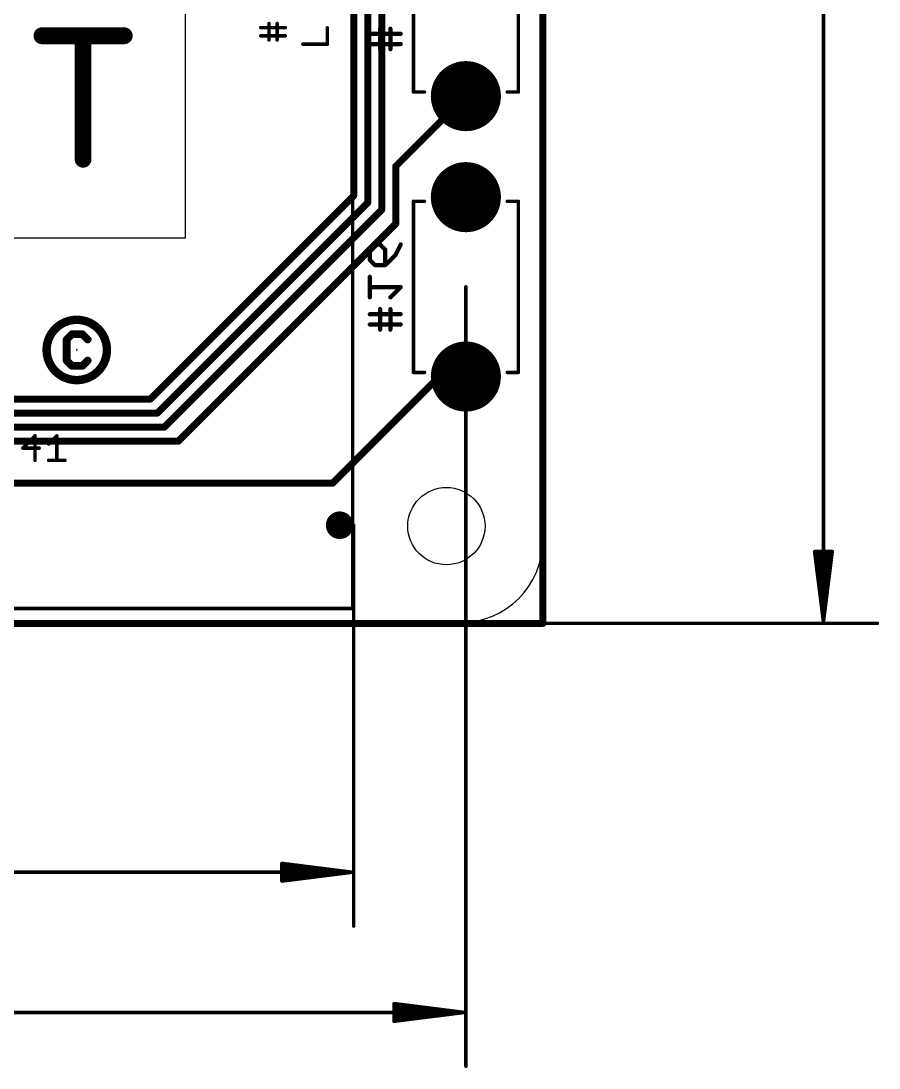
# Model space of a CAD drawing. Extents: x -7.9 to 68.7, y -16.1 to 75.4.
# Drawn here: x 37.6 to 68.69, y -16.11 to 21.83 of the extents above; entities that cross this region are included whole.
import ezdxf

# ---------------------------------------------------------------- set-up
doc = ezdxf.new("R2010")
doc.units = 0
for name, color, linetype in [('1', 12, 'CONTINUOUS'), ('16', 132, 'CONTINUOUS'), ('17', 110, 'CONTINUOUS'), ('20', 53, 'CONTINUOUS'), ('21', 40, 'CONTINUOUS'), ('22', 6, 'CONTINUOUS'), ('23', 53, 'CONTINUOUS'), ('24', 53, 'CONTINUOUS'), ('47', 253, 'CONTINUOUS')]:
    doc.layers.add(name, color=color, linetype=linetype)

# ---------------------------------------------------------------- blocks, each defined once
blk = doc.blocks.new('ROUNDP')
at = {"const_width": 0.5}
blk.add_lwpolyline([(0, -0.25, 1), (0, 0.25, 1), (0, -0.25)], format="xyb", dxfattribs=at)
blk = doc.blocks.new('PIE')
at = {"const_width": 0.5}
blk.add_lwpolyline([(0, -0.25, 1), (0, 0.25, 1), (0, -0.25)], format="xyb", dxfattribs=at)

msp = doc.modelspace()

# ---------------------------------------------------------------- linework, layer by layer
at = {"layer": '1', "const_width": 0.254}
for points in [[(48.895, 5.08), (52.757, 8.942)], [(52.757, 8.942), (53.721, 8.942)], [(7.747, 5.08), (48.895, 5.08)]]:
    msp.add_lwpolyline(points, dxfattribs=at)
at = {"layer": '1', "const_width": 0.127}
for points in [[(52.757, 9.0055, 1), (52.757, 8.8785)], [(52.8019, 8.8971, 1), (52.7121, 8.9869)], [(53.721, 8.8785, 1), (53.721, 9.0055)], [(48.8501, 5.1249, 1), (48.9399, 5.0351)], [(48.895, 5.0165, 1), (48.895, 5.1435)]]:
    msp.add_lwpolyline(points, format="xyb", dxfattribs=at)
at = {"layer": '16', "const_width": 0.254}
for points in [[(56.515, 0), (56.515, 66.04)], [(49.657, 15.494), (49.657, 45.518)], [(50.165, 15.24), (50.165, 35.866)], [(50.673, 14.986), (50.673, 26.214)], [(51.181, 16.562), (53.721, 19.102)], [(51.181, 14.478), (51.181, 16.562)], [(42.291, 8.128), (49.657, 15.494)], [(42.545, 7.62), (50.165, 15.24)], [(42.799, 7.112), (50.673, 14.986)], [(43.307, 6.604), (51.181, 14.478)], [(9.779, 8.128), (42.291, 8.128)], [(9.525, 7.62), (42.545, 7.62)], [(9.271, 7.112), (42.799, 7.112)], [(8.763, 6.604), (43.307, 6.604)], [(-0.127, 0), (56.515, 0)]]:
    msp.add_lwpolyline(points, dxfattribs=at)
at = {"layer": '16', "const_width": 0.127}
for points in [[(53.7659, 19.0571, 1), (53.6761, 19.1469)], [(51.2445, 16.562, 1), (51.1175, 16.562)], [(51.1361, 16.6069, 1), (51.2259, 16.5171)], [(49.5935, 15.494, 1), (49.7205, 15.494)], [(49.7019, 15.4491, 1), (49.6121, 15.5389)], [(50.1015, 15.24, 1), (50.2285, 15.24)], [(50.2099, 15.1951, 1), (50.1201, 15.2849)], [(50.6095, 14.986, 1), (50.7365, 14.986)], [(50.7179, 14.9411, 1), (50.6281, 15.0309)], [(51.1175, 14.478, 1), (51.2445, 14.478)], [(51.2259, 14.4331, 1), (51.1361, 14.5229)], [(42.2461, 8.1729, 1), (42.3359, 8.0831)], [(42.291, 8.0645, 1), (42.291, 8.1915)], [(42.5001, 7.6649, 1), (42.5899, 7.5751)], [(42.545, 7.5565, 1), (42.545, 7.6835)], [(42.7541, 7.1569, 1), (42.8439, 7.0671)], [(42.799, 7.0485, 1), (42.799, 7.1755)], [(43.2621, 6.6489, 1), (43.3519, 6.5591)], [(43.307, 6.5405, 1), (43.307, 6.6675)], [(56.4515, 0, 1), (56.5785, 0)], [(56.515, -0.0635, 1), (56.515, 0.0635)]]:
    msp.add_lwpolyline(points, format="xyb", dxfattribs=at)
at = {"layer": '20'}
for p, q in [((56.515, 62.024), (56.515, 3.024)), ((43.561, 13.97), (43.561, 23.368)), ((13.589, 13.97), (43.561, 13.97)), ((53.515, 0.024), (3.015, 0.024))]:
    msp.add_line(p, q, dxfattribs=at)
at = {"layer": '20', "const_width": 0.6096}
for points in [[(38.362, 21.289), (41.3448, 21.289)], [(39.8534, 16.8148), (39.8534, 21.289)]]:
    msp.add_lwpolyline(points, dxfattribs=at)
at = {"layer": '20', "const_width": 0.3048}
for points in [[(38.362, 21.4414, 1), (38.362, 21.1366)], [(40.0058, 21.289, 1), (39.701, 21.289)], [(41.3448, 21.1366, 1), (41.3448, 21.4414)], [(39.701, 16.8148, 1), (40.0058, 16.8148)]]:
    msp.add_lwpolyline(points, format="xyb", dxfattribs=at)
at = {"layer": '20'}
msp.add_circle((53.015, 3.524), 1.4, dxfattribs=at)
msp.add_arc((53.515, 3.024), 3, 270, 0, dxfattribs=at)
at = {"layer": '21'}
for points, const_width in [([(46.2907, 21.5841), (47.1805, 21.5841)], 0.127), ([(46.5873, 21.5841), (46.5873, 21.7324)], 0.127), ([(46.5873, 21.1392), (46.5873, 21.5841)], 0.127), ([(46.8839, 21.1392), (46.8839, 21.7324)], 0.127), ([(48.7045, 20.9833), (48.7045, 21.5765)], 0.127), ([(47.1805, 21.2875), (46.2907, 21.2875)], 0.127), ([(47.8147, 20.9833), (48.7045, 20.9833)], 0.127), ([(39.4489, 10.4752), (39.2582, 10.2845)], 0.2794), ([(39.2582, 10.2845), (39.2582, 9.5219)], 0.2794), ([(39.8302, 10.4752), (39.4489, 10.4752)], 0.2794), ([(40.0209, 10.2845), (39.8302, 10.4752)], 0.2794), ([(39.2582, 9.5219), (39.4489, 9.3312)], 0.2794), ([(39.8302, 9.3312), (40.0209, 9.5219)], 0.2794), ([(39.4489, 9.3312), (39.8302, 9.3312)], 0.2794), ([(38.1142, 6.7953), (37.6693, 6.3504)], 0.127), ([(38.1142, 5.9055), (38.1142, 6.7953)], 0.127), ([(38.6048, 6.4987), (38.9014, 6.7953)], 0.127), ([(38.9014, 6.7953), (38.9014, 5.9055)], 0.127), ([(37.6693, 6.3504), (38.2625, 6.3504)], 0.127), ([(38.6048, 5.9055), (39.198, 5.9055)], 0.127)]:
    msp.add_lwpolyline(points, dxfattribs=dict(at, const_width=const_width))
for points, const_width in [([(46.2907, 21.6158, 1), (46.2907, 21.5524)], 0.0635), ([(46.6191, 21.7324, 1), (46.5556, 21.7324)], 0.0635), ([(46.6191, 21.5841, 1), (46.5556, 21.5841)], 0.0635), ([(46.9157, 21.7324, 1), (46.8522, 21.7324)], 0.0635), ([(47.1805, 21.5524, 1), (47.1805, 21.6158)], 0.0635), ([(48.7363, 21.5765, 1), (48.6728, 21.5765)], 0.0635), ([(46.2907, 21.3193, 1), (46.2907, 21.2558)], 0.0635), ([(46.5556, 21.5841, 1), (46.6191, 21.5841)], 0.0635), ([(47.1805, 21.2558, 1), (47.1805, 21.3193)], 0.0635), ([(46.5556, 21.1392, 1), (46.6191, 21.1392)], 0.0635), ([(46.8522, 21.1392, 1), (46.9157, 21.1392)], 0.0635), ([(47.8147, 21.0151, 1), (47.8147, 20.9516)], 0.0635), ([(48.6728, 20.9833, 1), (48.7363, 20.9833)], 0.0635), ([(48.7045, 20.9516, 1), (48.7045, 21.0151)], 0.0635), ([(39.624, 8.8136, 1), (39.624, 10.9984, 1), (39.624, 8.8136)], 0.3048), ([(39.3281, 10.2845, 1), (39.1883, 10.2845)], 0.1397), ([(39.2088, 10.3339, 1), (39.3076, 10.2351)], 0.1397), ([(39.4489, 10.545, 1), (39.4489, 10.4053)], 0.1397), ([(39.4983, 10.4258, 1), (39.3995, 10.5246)], 0.1397), ([(39.8796, 10.5246, 1), (39.7808, 10.4258)], 0.1397), ([(39.8302, 10.4053, 1), (39.8302, 10.545)], 0.1397), ([(39.9715, 10.2351, 1), (40.0702, 10.3339)], 0.1397), ([(39.1883, 9.5219, 1), (39.3281, 9.5219)], 0.1397), ([(39.3076, 9.5713, 1), (39.2088, 9.4725)], 0.1397), ([(40.0702, 9.4725, 1), (39.9715, 9.5713)], 0.1397), ([(39.4489, 9.4011, 1), (39.4489, 9.2614)], 0.1397), ([(39.3995, 9.2818, 1), (39.4983, 9.3806)], 0.1397), ([(39.7808, 9.3806, 1), (39.8796, 9.2818)], 0.1397), ([(39.8302, 9.2614, 1), (39.8302, 9.4011)], 0.1397), ([(38.1459, 6.7953, 1), (38.0824, 6.7953)], 0.0635), ([(38.1366, 6.7728, 1), (38.0917, 6.8177)], 0.0635), ([(38.9331, 6.7953, 1), (38.8696, 6.7953)], 0.0635), ([(38.9238, 6.7728, 1), (38.8789, 6.8177)], 0.0635), ([(38.5824, 6.5211, 1), (38.6273, 6.4762)], 0.0635), ([(37.6693, 6.3821, 1), (37.6693, 6.3186)], 0.0635), ([(37.6468, 6.3728, 1), (37.6917, 6.3279)], 0.0635), ([(38.2625, 6.3186, 1), (38.2625, 6.3821)], 0.0635), ([(38.0824, 5.9055, 1), (38.1459, 5.9055)], 0.0635), ([(38.6048, 5.9372, 1), (38.6048, 5.8738)], 0.0635), ([(38.8696, 5.9055, 1), (38.9331, 5.9055)], 0.0635), ([(39.198, 5.8738, 1), (39.198, 5.9372)], 0.0635)]:
    msp.add_lwpolyline(points, format="xyb", dxfattribs=dict(at, const_width=const_width))
at = {"layer": '22'}
for points, const_width in [([(49.621, 0.54), (49.621, 60.54)], 0.127), ([(51.821, 19.252), (51.821, 25.452)], 0.127), ([(55.621, 19.252), (55.621, 25.452)], 0.127), ([(51.3598, 21.3604), (50.2412, 21.3604)], 0.1524), ([(50.614, 20.8011), (50.614, 21.5468)], 0.1524), ([(50.9869, 21.3604), (50.9869, 21.5468)], 0.1524), ([(50.9869, 20.8011), (50.9869, 21.3604)], 0.1524), ([(50.2412, 20.9875), (51.3598, 20.9875)], 0.1524), ([(52.221, 19.252), (51.821, 19.252)], 0.127), ([(55.221, 19.252), (55.621, 19.252)], 0.127), ([(51.821, 9.092), (51.821, 15.292)], 0.127), ([(51.821, 15.292), (52.221, 15.292)], 0.127), ([(55.621, 15.292), (55.221, 15.292)], 0.127), ([(55.621, 9.092), (55.621, 15.292)], 0.127), ([(50.2412, 13.5392), (50.4276, 13.7256)], 0.1524), ([(50.4276, 13.7256), (50.614, 13.7256)], 0.1524), ([(50.614, 13.7256), (50.8005, 13.5392)], 0.1524), ([(51.3598, 13.7256), (51.1733, 13.3527)], 0.1524), ([(50.2412, 13.1663), (50.2412, 13.5392)], 0.1524), ([(50.8005, 13.5392), (50.8005, 12.9799)], 0.1524), ([(51.1733, 13.3527), (50.8005, 12.9799)], 0.1524), ([(50.4276, 12.9799), (50.2412, 13.1663)], 0.1524), ([(50.8005, 12.9799), (50.4276, 12.9799)], 0.1524), ([(50.2412, 11.8105), (50.2412, 12.5562)], 0.1524), ([(51.3598, 12.1833), (50.2412, 12.1833)], 0.1524), ([(50.9869, 11.8105), (51.3598, 12.1833)], 0.1524), ([(50.614, 10.6411), (50.614, 11.3868)], 0.1524), ([(50.9869, 11.2004), (50.9869, 11.3868)], 0.1524), ([(51.3598, 11.2004), (50.2412, 11.2004)], 0.1524), ([(50.9869, 10.6411), (50.9869, 11.2004)], 0.1524), ([(50.2412, 10.8275), (51.3598, 10.8275)], 0.1524), ([(52.221, 9.092), (51.821, 9.092)], 0.127), ([(55.221, 9.092), (55.621, 9.092)], 0.127), ([(7.021, 0.54), (49.621, 0.54)], 0.127)]:
    msp.add_lwpolyline(points, dxfattribs=dict(at, const_width=const_width))
for points, const_width in [([(50.2412, 21.3985, 1), (50.2412, 21.3223)], 0.0762), ([(50.6521, 21.5468, 1), (50.5759, 21.5468)], 0.0762), ([(51.025, 21.5468, 1), (50.9488, 21.5468)], 0.0762), ([(51.025, 21.3604, 1), (50.9488, 21.3604)], 0.0762), ([(50.9488, 21.3604, 1), (51.025, 21.3604)], 0.0762), ([(51.3598, 21.3223, 1), (51.3598, 21.3985)], 0.0762), ([(50.2412, 21.0256, 1), (50.2412, 20.9494)], 0.0762), ([(51.3598, 20.9494, 1), (51.3598, 21.0256)], 0.0762), ([(50.5759, 20.8011, 1), (50.6521, 20.8011)], 0.0762), ([(50.9488, 20.8011, 1), (51.025, 20.8011)], 0.0762), ([(51.821, 19.2838, 1), (51.821, 19.2203)], 0.0635), ([(51.7893, 19.252, 1), (51.8528, 19.252)], 0.0635), ([(52.221, 19.2203, 1), (52.221, 19.2838)], 0.0635), ([(55.221, 19.2838, 1), (55.221, 19.2203)], 0.0635), ([(55.5892, 19.252, 1), (55.6528, 19.252)], 0.0635), ([(55.621, 19.2203, 1), (55.621, 19.2838)], 0.0635), ([(51.8528, 15.292, 1), (51.7893, 15.292)], 0.0635), ([(51.821, 15.3238, 1), (51.821, 15.2603)], 0.0635), ([(52.221, 15.2603, 1), (52.221, 15.3238)], 0.0635), ([(55.221, 15.3238, 1), (55.221, 15.2603)], 0.0635), ([(55.6528, 15.292, 1), (55.5892, 15.292)], 0.0635), ([(55.621, 15.2603, 1), (55.621, 15.3238)], 0.0635), ([(50.4276, 13.7637, 1), (50.4276, 13.6875)], 0.0762), ([(50.4546, 13.6987, 1), (50.4007, 13.7525)], 0.0762), ([(50.641, 13.7525, 1), (50.5871, 13.6987)], 0.0762), ([(50.614, 13.6875, 1), (50.614, 13.7637)], 0.0762), ([(51.3938, 13.7086, 1), (51.3257, 13.7426)], 0.0762), ([(50.2793, 13.5392, 1), (50.2031, 13.5392)], 0.0762), ([(50.2143, 13.5661, 1), (50.2681, 13.5122)], 0.0762), ([(50.8386, 13.5392, 1), (50.7624, 13.5392)], 0.0762), ([(50.7735, 13.5122, 1), (50.8274, 13.5661)], 0.0762), ([(51.1393, 13.3698, 1), (51.2074, 13.3357)], 0.0762), ([(51.2003, 13.3258, 1), (51.1464, 13.3797)], 0.0762), ([(50.2681, 13.1933, 1), (50.2143, 13.1394)], 0.0762), ([(50.2031, 13.1663, 1), (50.2793, 13.1663)], 0.0762), ([(50.4276, 13.018, 1), (50.4276, 12.9418)], 0.0762), ([(50.4007, 12.953, 1), (50.4546, 13.0068)], 0.0762), ([(50.7735, 13.0068, 1), (50.8274, 12.953)], 0.0762), ([(50.7624, 12.9799, 1), (50.8386, 12.9799)], 0.0762), ([(50.8005, 12.9418, 1), (50.8005, 13.018)], 0.0762), ([(50.2793, 12.5562, 1), (50.2031, 12.5562)], 0.0762), ([(50.2412, 12.2214, 1), (50.2412, 12.1452)], 0.0762), ([(51.3867, 12.1564, 1), (51.3328, 12.2103)], 0.0762), ([(51.3598, 12.1452, 1), (51.3598, 12.2214)], 0.0762), ([(50.2031, 11.8105, 1), (50.2793, 11.8105)], 0.0762), ([(50.96, 11.8374, 1), (51.0138, 11.7836)], 0.0762), ([(50.6521, 11.3868, 1), (50.5759, 11.3868)], 0.0762), ([(51.025, 11.3868, 1), (50.9488, 11.3868)], 0.0762), ([(50.2412, 11.2385, 1), (50.2412, 11.1623)], 0.0762), ([(51.025, 11.2004, 1), (50.9488, 11.2004)], 0.0762), ([(50.9488, 11.2004, 1), (51.025, 11.2004)], 0.0762), ([(51.3598, 11.1623, 1), (51.3598, 11.2385)], 0.0762), ([(50.2412, 10.8656, 1), (50.2412, 10.7894)], 0.0762), ([(50.5759, 10.6411, 1), (50.6521, 10.6411)], 0.0762), ([(50.9488, 10.6411, 1), (51.025, 10.6411)], 0.0762), ([(51.3598, 10.7894, 1), (51.3598, 10.8656)], 0.0762), ([(51.821, 9.1238, 1), (51.821, 9.0602)], 0.0635), ([(51.7893, 9.092, 1), (51.8528, 9.092)], 0.0635), ([(52.221, 9.0602, 1), (52.221, 9.1238)], 0.0635), ([(55.221, 9.1238, 1), (55.221, 9.0602)], 0.0635), ([(55.5892, 9.092, 1), (55.6528, 9.092)], 0.0635), ([(55.621, 9.0602, 1), (55.621, 9.1238)], 0.0635), ([(49.5892, 0.54, 1), (49.6528, 0.54)], 0.0635), ([(49.621, 0.5083, 1), (49.621, 0.5717)], 0.0635)]:
    msp.add_lwpolyline(points, format="xyb", dxfattribs=dict(at, const_width=const_width))
at = {"layer": '23'}
for p in [(39.624, 9.906), (49.149, 3.556)]:
    msp.add_point(p, dxfattribs=at)
at = {"layer": '24'}
msp.add_point((53.721, 12.192), dxfattribs=at)
at = {"layer": '47', "const_width": 0.13}
for points in [[(66.675, 64.959), (66.675, 0.065)], [(53.721, 12.192), (53.721, -16.047)], [(49.657, 3.556), (49.657, -10.967)], [(66.675, 0.065), (66.3558, 2.6)], [(66.3558, 2.6), (66.9942, 2.6)], [(66.675, 0.065), (66.415, 2.6)], [(66.675, 0.065), (66.545, 2.6)], [(66.9942, 2.6), (66.675, 0.065)], [(66.805, 2.6), (66.675, 0.065)], [(66.935, 2.6), (66.675, 0.065)], [(29.972, 0), (68.625, 0)], [(49.592, -9.017), (47.057, -8.6978)], [(47.057, -8.6978), (47.057, -9.3362)], [(49.592, -9.017), (47.057, -8.757)], [(0.065, -9.017), (49.592, -9.017)], [(49.592, -9.017), (47.057, -8.887)], [(47.057, -9.3362), (49.592, -9.017)], [(47.057, -9.147), (49.592, -9.017)], [(47.057, -9.277), (49.592, -9.017)], [(0.065, -14.097), (53.656, -14.097)], [(53.656, -14.097), (51.121, -13.7778)], [(51.121, -13.7778), (51.121, -14.4162)], [(53.656, -14.097), (51.121, -13.837)], [(53.656, -14.097), (51.121, -13.967)], [(51.121, -14.4162), (53.656, -14.097)], [(51.121, -14.227), (53.656, -14.097)], [(51.121, -14.357), (53.656, -14.097)]]:
    msp.add_lwpolyline(points, dxfattribs=at)
at = {"layer": '47', "const_width": 0.065}
for points in [[(53.7535, 12.192, 1), (53.6885, 12.192)], [(49.6895, 3.556, 1), (49.6245, 3.556)], [(66.388, 2.6041, 1), (66.3235, 2.5959)], [(66.3558, 2.6325, 1), (66.3558, 2.5675)], [(66.4473, 2.6033, 1), (66.3827, 2.5967)], [(66.5775, 2.6017, 1), (66.5125, 2.5983)], [(66.8375, 2.5983, 1), (66.7725, 2.6017)], [(66.9673, 2.5967, 1), (66.9027, 2.6033)], [(67.0265, 2.5959, 1), (66.962, 2.6041)], [(66.9942, 2.5675, 1), (66.9942, 2.6325)], [(66.6428, 0.0691, 1), (66.7072, 0.0609)], [(66.6427, 0.0683, 1), (66.7073, 0.0617)], [(66.6425, 0.0633, 1), (66.7075, 0.0667)], [(66.6425, 0.0667, 1), (66.7075, 0.0633)], [(66.6425, 0.065, 1), (66.7075, 0.065)], [(66.6427, 0.0617, 1), (66.7073, 0.0683)], [(66.6428, 0.0609, 1), (66.7072, 0.0691)], [(68.625, -0.0325, 1), (68.625, 0.0325)], [(47.0611, -8.6655, 1), (47.0529, -8.73)], [(47.0895, -8.6978, 1), (47.0245, -8.6978)], [(47.0603, -8.7247, 1), (47.0537, -8.7893)], [(47.0587, -8.8545, 1), (47.0553, -8.9195)], [(47.0553, -9.1145, 1), (47.0587, -9.1795)], [(49.5961, -9.0492, 1), (49.5879, -8.9848)], [(49.5879, -9.0492, 1), (49.5961, -8.9848)], [(49.5953, -9.0493, 1), (49.5887, -8.9847)], [(49.5887, -9.0493, 1), (49.5953, -8.9847)], [(49.5903, -9.0495, 1), (49.5937, -8.9845)], [(49.5937, -9.0495, 1), (49.5903, -8.9845)], [(49.592, -9.0495, 1), (49.592, -8.9845)], [(47.0537, -9.2447, 1), (47.0603, -9.3093)], [(47.0529, -9.304, 1), (47.0611, -9.3685)], [(47.0245, -9.3362, 1), (47.0895, -9.3362)], [(49.6245, -10.967, 1), (49.6895, -10.967)], [(51.1251, -13.7455, 1), (51.1169, -13.81)], [(51.1535, -13.7778, 1), (51.0885, -13.7778)], [(51.1243, -13.8047, 1), (51.1177, -13.8693)], [(51.1227, -13.9345, 1), (51.1193, -13.9995)], [(53.6601, -14.1292, 1), (53.6519, -14.0648)], [(53.6519, -14.1292, 1), (53.6601, -14.0648)], [(53.6593, -14.1293, 1), (53.6527, -14.0647)], [(53.6527, -14.1293, 1), (53.6593, -14.0647)], [(53.6543, -14.1295, 1), (53.6577, -14.0645)], [(53.6577, -14.1295, 1), (53.6543, -14.0645)], [(53.656, -14.1295, 1), (53.656, -14.0645)], [(51.1193, -14.1945, 1), (51.1227, -14.2595)], [(51.1177, -14.3247, 1), (51.1243, -14.3893)], [(51.1169, -14.384, 1), (51.1251, -14.4485)], [(51.0885, -14.4162, 1), (51.1535, -14.4162)], [(53.6885, -16.047, 1), (53.7535, -16.047)]]:
    msp.add_lwpolyline(points, format="xyb", dxfattribs=at)

# ---------------------------------------------------------------- block references
at = {"layer": '1'}
msp.add_blockref('PIE', (49.149, 3.556), dxfattribs=at)
at = {"layer": '17', "rotation": 90}
for p, xscale, yscale in [((53.721, 19.102), 2.54, 2.54), ((53.721, 19.102), 2.54, 2.54), ((53.721, 19.102), 1.95, 1.95), ((53.721, 15.442), 2.54, 2.54), ((53.721, 15.442), 2.54, 2.54), ((53.721, 15.442), 1.95, 1.95), ((53.721, 8.942), 2.54, 2.54), ((53.721, 8.942), 2.54, 2.54), ((53.721, 8.942), 1.95, 1.95)]:
    msp.add_blockref('ROUNDP', p, dxfattribs=dict(at, xscale=xscale, yscale=yscale))

doc.saveas('drawing.dxf')
